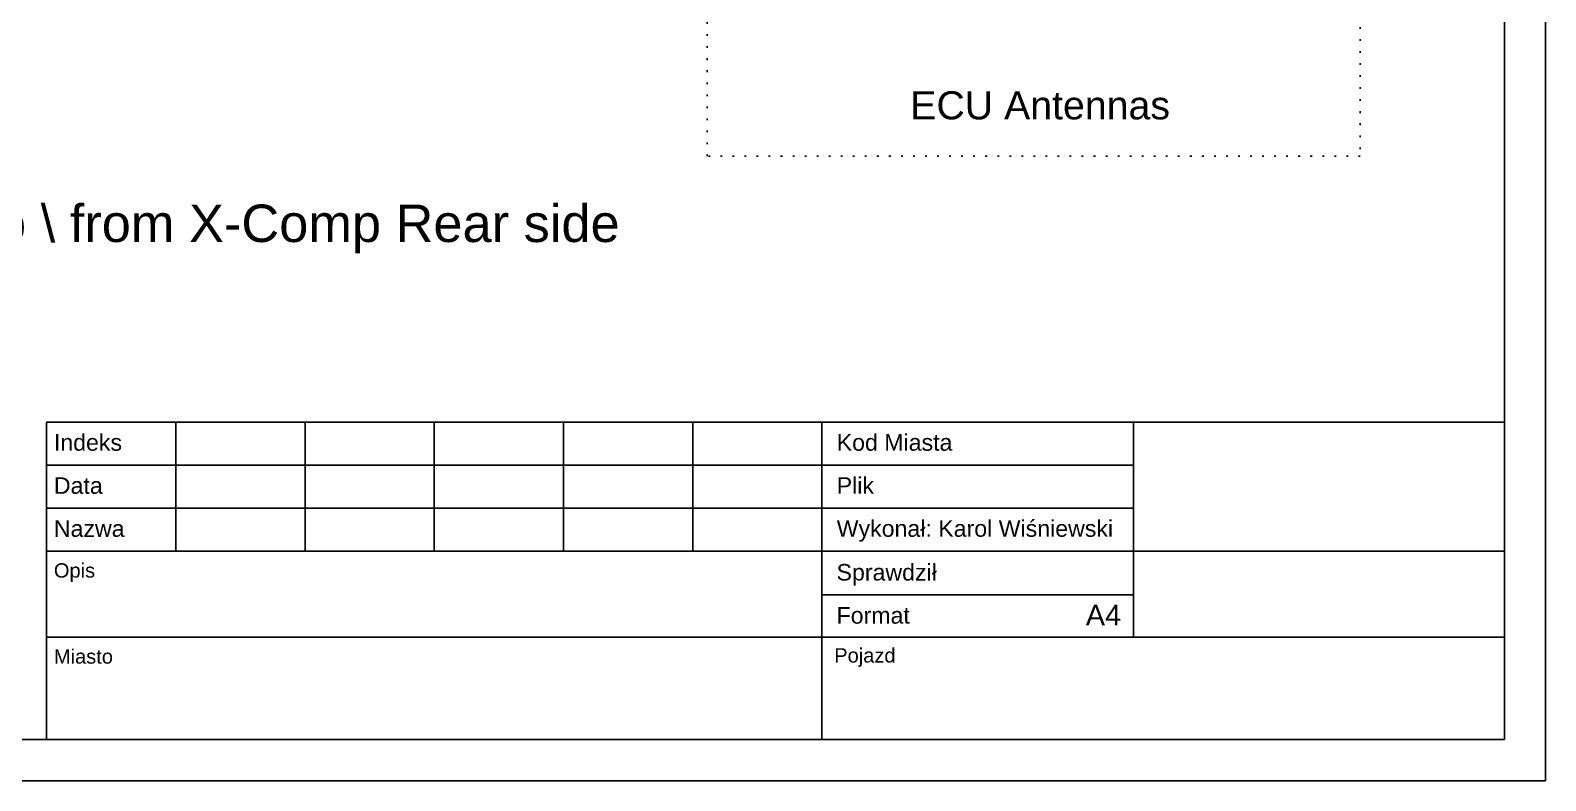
# Model space of a CAD drawing. Extents: x -194 to 239, y -574 to -265.
# Drawn here: x 19.1 to 239.4, y -573.6 to -464.4 of the extents above; entities that cross this region are included whole.
import ezdxf
from ezdxf.enums import TextEntityAlignment as Align

# ---------------------------------------------------------------- set-up
doc = ezdxf.new("R2010")
doc.units = 0
doc.header["$LTSCALE"] = 0.5
doc.linetypes.add('ACAD_ISO07W100', pattern=[3.5, 0.5, -3])
doc.layers.get('0').update_dxf_attribs({"linetype": 'CONTINUOUS'})
doc.layers.add('BEMASSUNG', color=7, linetype='CONTINUOUS')
doc.styles.get("Standard").update_dxf_attribs({"font": 'arial.ttf', "height": 3})

# ---------------------------------------------------------------- blocks, each defined once
blk = doc.blocks.new('Test2012')
at = {"color": 7, "linetype": 'Continuous'}
for p, q in [((5.88, -6.79), (217.79, -6.79)), ((5.88, -6.79), (5.88, -52.97)), ((24.66, -6.79), (24.66, -25.57)), ((43.45, -6.79), (43.45, -25.57)), ((62.23, -6.79), (62.23, -25.57)), ((81.01, -6.79), (81.01, -25.57)), ((99.8, -6.79), (99.8, -25.57)), ((163.87, -38.1), (163.87, -6.79)), ((5.88, -13.05), (163.87, -13.05)), ((5.88, -19.31), (163.87, -19.31)), ((5.88, -25.57), (217.79, -25.57)), ((5.88, -38.1), (217.79, -38.1))]:
    blk.add_line(p, q, dxfattribs=at)
at = {"color": 7}
for p, q in [((118.58, -6.79), (118.58, -52.97)), ((118.63, -31.95), (163.87, -31.95))]:
    blk.add_line(p, q, dxfattribs=at)
at = {"layer": 'BEMASSUNG', "color": 7, "linetype": 'Continuous'}
for s, height, p in [('Indeks', 2.407, (6.93, -10.96)), ('Kod Miasta', 2.407, (120.73, -10.96)), ('Data', 2.407, (6.93, -17.23)), ('Plik', 2.407, (120.73, -17.22)), ('Nazwa', 2.407, (6.93, -23.49)), ('Wykonał: Karol Wiśniewski', 2.4075, (120.73, -23.48)), ('Opis', 2.087, (6.93, -29.42)), ('Sprawdził', 2.407, (120.71, -29.85)), ('Format', 2.407, (120.71, -36.12)), ('Pojazd', 2.087, (120.37, -41.78)), ('Miasto', 2.087, (6.93, -41.94))]:
    blk.add_text(s, height=height, dxfattribs=at).set_placement(p)

msp = doc.modelspace()

# ---------------------------------------------------------------- linework, layer by layer
for p, q in [((239.39, -264.62), (239.39, -573.62)), ((233.39, -270.62), (233.39, -567.62)), ((233.39, -567.62), (-188.26, -567.62)), ((239.39, -573.62), (-194.26, -573.62))]:
    msp.add_line(p, q)
at = {"color": 0, "linetype": 'ACAD_ISO07W100'}
msp.add_lwpolyline([(117.52, -302.98), (212.43, -302.98), (212.43, -482.77), (117.52, -482.77)], close=True, dxfattribs=at)

# ---------------------------------------------------------------- block references
ref = msp.add_blockref('Test2012', (15.6, -514.65))
ref.add_attrib('BLATT', 'A4', dxfattribs={"color": 7, "linetype": 'Continuous', "height": 3}).set_placement((177.67, -551.03), align=Align.RIGHT)

# ---------------------------------------------------------------- texts
at = {"insert": (165.9, -475.39), "char_height": 4.0865, "width": 80.0223, "attachment_point": 5}
msp.add_mtext('ECU Antennas', dxfattribs=at)
at = {"color": 0, "insert": (-62.87, -489.8), "char_height": 5.4487, "attachment_point": 1}
msp.add_mtext_dynamic_manual_height_columns('\\pxqc;The Signals provided to \\\\ from X-Comp Rear side', width=169.0498, gutter_width=10.22, heights=[0], dxfattribs=at)

doc.saveas('drawing.dxf')
